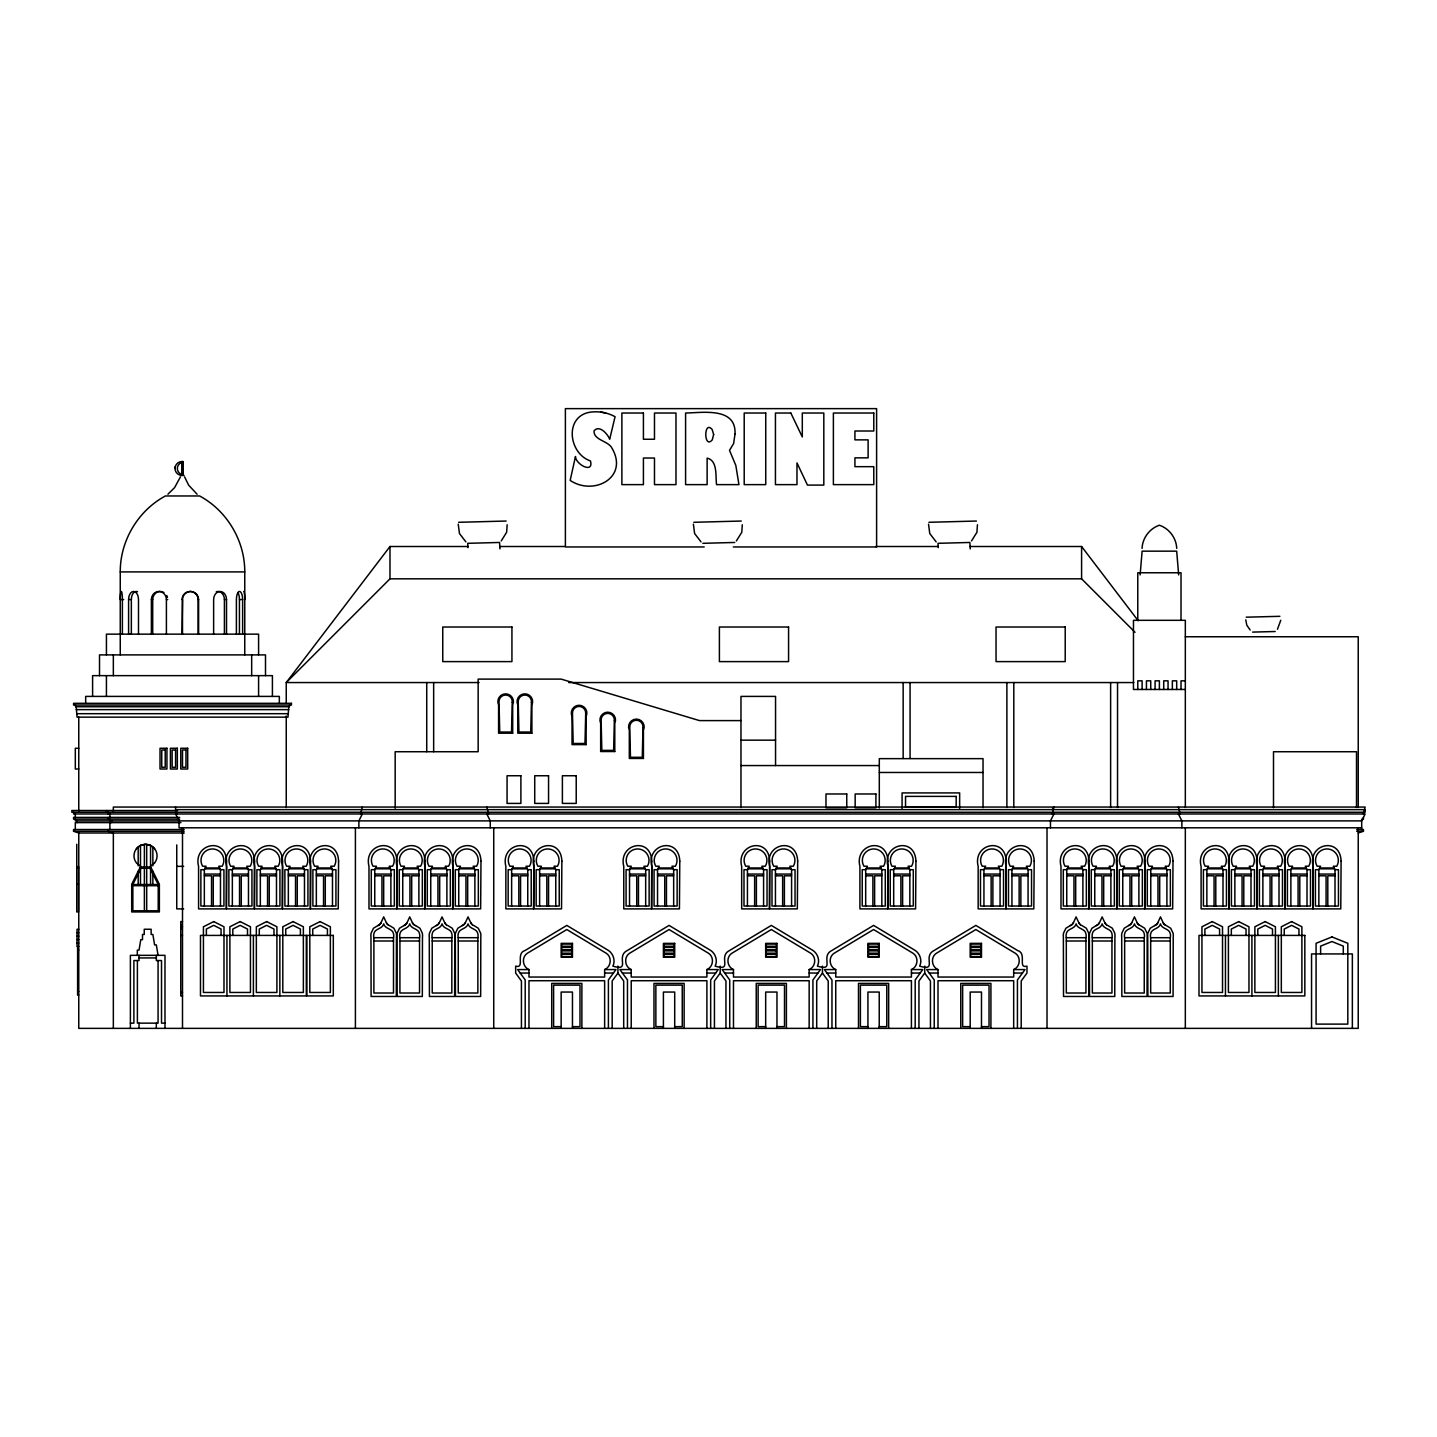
<?xml version="1.0" encoding="UTF-8"?>
<svg xmlns="http://www.w3.org/2000/svg" width="1437" height="1437" viewBox="0 0 1437 1437"><rect width="100%" height="100%" fill="white"/><g stroke="black" fill="none" stroke-linecap="round" stroke-linejoin="round"><path stroke-width="1.5" d="M1280.744 620.281L1277.457 629.28M120.259 654.895L120.259 571.908C120.079 540.833 138.024 510.674 165.399 495.963L199.617 495.963C226.992 510.674 244.919 540.833 244.757 571.908L244.757 654.895M1140.134 574.926L1142.11 551.161L1176.687 551.161L1178.663 574.926M1142.074 548.377C1142.451 538.067 1149.618 528.493 1159.39 525.223C1169.179 528.493 1176.346 538.067 1176.723 548.377M458.241 524.164L459.463 533.522L465.875 541.875M693.388 524.164L694.61 533.522L701.022 541.875M928.536 524.164L929.757 533.522L936.17 541.875M183.092 475.396L182.912 461.564L181.924 461.564L181.924 475.396A6.916 6.916 0 0 1 175.009 468.48L175.242 466.684M76.215 706.735L77.041 717.153L287.975 717.153L288.783 706.735M289.699 705.046L289.358 706.735L75.64 706.735L75.317 705.046M180.451 476.868L174.542 487.682L167.931 494.202M381.021 922.68L383.697 916.896L386.373 922.68A6.449 6.449 0 0 0 387.397 924.153A5.479 5.479 0 0 0 388.026 924.745A4.922 4.922 0 0 0 389.481 925.536L393.918 928.23L396.253 933.062A12.628 12.628 0 0 1 396.45 937.301L396.307 996.47L371.105 996.47L370.962 937.301A12.628 12.628 0 0 1 371.141 933.062L373.494 928.23L377.931 925.536A4.922 4.922 0 0 0 379.368 924.745L379.997 924.153A6.449 6.449 0 0 0 381.021 922.68A5.658 5.658 0 0 1 377.949 925.59M415.491 925.536L419.927 928.23L422.28 933.062A12.628 12.628 0 0 1 422.46 937.301L422.334 996.47L397.115 996.47L396.971 937.301A12.628 12.628 0 0 1 397.169 933.062L399.522 928.23L403.959 925.536A4.922 4.922 0 0 0 405.396 924.745L406.024 924.153A6.449 6.449 0 0 0 407.048 922.68L409.725 916.896L412.401 922.68A6.449 6.449 0 0 0 413.425 924.153A5.479 5.479 0 0 0 414.054 924.745A4.922 4.922 0 0 0 415.491 925.536M439.363 922.68L442.039 916.896L444.716 922.68A6.449 6.449 0 0 0 445.739 924.153A5.479 5.479 0 0 0 446.368 924.745A4.922 4.922 0 0 0 447.805 925.536L452.242 928.23L454.595 933.062A12.628 12.628 0 0 1 454.775 937.301L454.631 996.47L429.429 996.47L429.286 937.301A12.628 12.628 0 0 1 429.483 933.062L431.818 928.23L436.255 925.536A4.922 4.922 0 0 0 437.692 924.745L438.339 924.153A6.449 6.449 0 0 0 439.345 922.68A5.658 5.658 0 0 1 436.273 925.59M1073.439 922.68L1076.115 916.896L1078.792 922.68A6.449 6.449 0 0 0 1079.816 924.153A5.479 5.479 0 0 0 1080.444 924.745A4.922 4.922 0 0 0 1081.899 925.536L1086.336 928.23L1088.671 933.062A12.628 12.628 0 0 1 1088.869 937.301L1088.725 996.47L1063.524 996.47L1063.38 937.301A12.628 12.628 0 0 1 1063.56 933.062L1065.913 928.23L1070.349 925.536A4.922 4.922 0 0 0 1071.786 924.745L1072.415 924.153A6.449 6.449 0 0 0 1073.439 922.68A5.658 5.658 0 0 1 1070.367 925.59M1157.791 922.68L1160.467 916.896L1163.144 922.68A6.449 6.449 0 0 0 1164.168 924.153A5.479 5.479 0 0 0 1164.814 924.745A4.922 4.922 0 0 0 1166.251 925.536L1170.688 928.23L1173.023 933.062A12.628 12.628 0 0 1 1173.221 937.301L1173.077 996.47L1147.876 996.47L1147.732 937.301A12.628 12.628 0 0 1 1147.912 933.062L1150.265 928.23L1154.701 925.536A4.922 4.922 0 0 0 1156.138 924.745L1156.767 924.153A6.449 6.449 0 0 0 1157.791 922.68A5.658 5.658 0 0 1 1154.719 925.59M140.143 867.373L131.701 884.276L131.701 911.938L159.363 911.938L159.363 884.276L150.903 867.373M204.341 906.046L204.341 869.69L206.066 866.224L202.617 866.224A11.424 11.424 0 0 1 205.024 851.656A11.424 11.424 0 0 1 219.789 851.656A11.424 11.424 0 0 1 222.196 866.224L218.747 866.224L220.472 869.69L220.472 906.046M232.345 906.046L232.345 869.69L234.069 866.224L230.603 866.224A11.424 11.424 0 0 1 233.028 851.656A11.424 11.424 0 0 1 247.793 851.656A11.424 11.424 0 0 1 250.2 866.224L246.751 866.224L248.475 869.69L248.475 906.046M260.331 906.046L260.331 869.69L262.073 866.224L258.606 866.224A11.424 11.424 0 0 1 261.013 851.656A11.424 11.424 0 0 1 275.796 851.656A11.424 11.424 0 0 1 278.203 866.224L274.754 866.224L276.479 869.69L276.479 906.046M288.334 906.046L288.334 869.69L290.076 866.224L286.61 866.224A11.424 11.424 0 0 1 289.017 851.656A11.424 11.424 0 0 1 303.8 851.656A11.424 11.424 0 0 1 306.207 866.224L302.74 866.224L304.482 869.69L304.482 906.046M316.338 906.046L316.338 869.69L318.062 866.224L314.613 866.224A11.424 11.424 0 0 1 317.02 851.656A11.424 11.424 0 0 1 331.803 851.656A11.424 11.424 0 0 1 334.21 866.224L330.744 866.224L332.486 869.69L332.486 906.046M362.322 813.971L358.873 820.886L358.873 827.802M374.752 906.046L374.752 869.69L376.476 866.224L373.009 866.224A11.424 11.424 0 0 1 375.416 851.656A11.424 11.424 0 0 1 390.199 851.656A11.424 11.424 0 0 1 392.606 866.224L389.158 866.224L390.882 869.69L390.882 906.046M402.737 906.046L402.737 869.69L404.48 866.224L401.013 866.224A11.424 11.424 0 0 1 403.42 851.656A11.424 11.424 0 0 1 418.203 851.656A11.424 11.424 0 0 1 420.61 866.224L417.161 866.224L418.885 869.69L418.885 906.046M430.741 906.046L430.741 869.69L432.483 866.224L429.016 866.224A11.424 11.424 0 0 1 431.423 851.656A11.424 11.424 0 0 1 446.206 851.656A11.424 11.424 0 0 1 448.613 866.224L445.147 866.224L446.889 869.69L446.889 906.046M458.744 906.046L458.744 869.69L460.469 866.224L457.02 866.224A11.424 11.424 0 0 1 459.427 851.656A11.424 11.424 0 0 1 474.21 851.656A11.424 11.424 0 0 1 476.617 866.224L473.15 866.224L474.875 869.69L474.875 906.046M511.626 906.046L511.626 869.69L513.35 866.224L509.901 866.224A11.424 11.424 0 0 1 512.308 851.656A11.424 11.424 0 0 1 527.074 851.656A11.424 11.424 0 0 1 529.499 866.224L526.032 866.224L527.756 869.69L527.756 906.046M539.629 906.046L539.629 869.69L541.354 866.224L537.905 866.224A11.424 11.424 0 0 1 540.312 851.656A11.424 11.424 0 0 1 555.077 851.656A11.424 11.424 0 0 1 557.484 866.224L554.035 866.224L555.76 869.69L555.76 906.046M629.532 906.046L629.532 869.69L631.256 866.224L627.807 866.224A11.424 11.424 0 0 1 630.214 851.656A11.424 11.424 0 0 1 644.997 851.656A11.424 11.424 0 0 1 647.404 866.224L643.938 866.224L645.68 869.69L645.68 906.046M657.535 906.046L657.535 869.69L659.26 866.224L655.811 866.224A11.424 11.424 0 0 1 658.218 851.656A11.424 11.424 0 0 1 673.001 851.656A11.424 11.424 0 0 1 675.408 866.224L671.941 866.224L673.666 869.69L673.666 906.046M747.438 906.046L747.438 869.69L749.18 866.224L745.713 866.224A11.424 11.424 0 0 1 748.12 851.656A11.424 11.424 0 0 1 762.903 851.656A11.424 11.424 0 0 1 765.31 866.224L761.844 866.224L763.586 869.69L763.586 906.046M775.441 906.046L775.441 869.69L777.166 866.224L773.717 866.224A11.424 11.424 0 0 1 776.124 851.656A11.424 11.424 0 0 1 790.907 851.656A11.424 11.424 0 0 1 793.314 866.224L789.847 866.224L791.589 869.69L791.589 906.046M865.685 906.046L865.685 869.69L867.427 866.224L863.96 866.224A11.424 11.424 0 0 1 866.367 851.656A11.424 11.424 0 0 1 881.15 851.656A11.424 11.424 0 0 1 883.557 866.224L880.091 866.224L881.833 869.69L881.833 906.046M893.688 906.046L893.688 869.69L895.413 866.224L891.964 866.224A11.424 11.424 0 0 1 894.371 851.656A11.424 11.424 0 0 1 909.154 851.656A11.424 11.424 0 0 1 911.561 866.224L908.094 866.224L909.837 869.69L909.837 906.046M983.932 906.046L983.932 869.69L985.656 866.224L982.207 866.224A11.424 11.424 0 0 1 984.614 851.656A11.424 11.424 0 0 1 999.398 851.656A11.424 11.424 0 0 1 1001.805 866.224L998.338 866.224L1000.08 869.69L1000.08 906.046M1011.935 906.046L1011.935 869.69L1013.66 866.224L1010.211 866.224A11.424 11.424 0 0 1 1012.618 851.656A11.424 11.424 0 0 1 1027.401 851.656A11.424 11.424 0 0 1 1029.808 866.224L1026.341 866.224L1028.066 869.69L1028.066 906.046M1053.932 813.971L1050.465 820.886L1050.465 827.802M1066.757 906.046L1066.757 869.69L1068.481 866.224L1065.033 866.224A11.424 11.424 0 0 1 1067.44 851.656A11.424 11.424 0 0 1 1082.223 851.656A11.424 11.424 0 0 1 1084.63 866.224L1081.163 866.224L1082.887 869.69L1082.887 906.046M1094.76 906.046L1094.76 869.69L1096.485 866.224L1093.036 866.224A11.424 11.424 0 0 1 1095.443 851.656A11.424 11.424 0 0 1 1110.208 851.656A11.424 11.424 0 0 1 1112.633 866.224L1109.166 866.224L1110.891 869.69L1110.891 906.046M1122.764 906.046L1122.764 869.69L1124.488 866.224L1121.04 866.224A11.424 11.424 0 0 1 1123.447 851.656A11.424 11.424 0 0 1 1138.212 851.656A11.424 11.424 0 0 1 1140.619 866.224L1137.17 866.224L1138.894 869.69L1138.894 906.046M1150.768 906.046L1150.768 869.69L1152.492 866.224L1149.025 866.224A11.424 11.424 0 0 1 1151.432 851.656A11.424 11.424 0 0 1 1166.215 851.656A11.424 11.424 0 0 1 1168.622 866.224L1165.173 866.224L1166.898 869.69L1166.898 906.046M1206.864 906.046L1206.864 869.69L1208.589 866.224L1205.14 866.224A11.424 11.424 0 0 1 1207.547 851.656A11.424 11.424 0 0 1 1222.33 851.656A11.424 11.424 0 0 1 1224.737 866.224L1221.27 866.224L1222.995 869.69L1222.995 906.046M1234.868 906.046L1234.868 869.69L1236.592 866.224L1233.144 866.224A11.424 11.424 0 0 1 1235.551 851.656A11.424 11.424 0 0 1 1250.316 851.656A11.424 11.424 0 0 1 1252.741 866.224L1249.274 866.224L1250.998 869.69L1250.998 906.046M1262.872 906.046L1262.872 869.69L1264.596 866.224L1261.147 866.224A11.424 11.424 0 0 1 1263.554 851.656A11.424 11.424 0 0 1 1278.319 851.656A11.424 11.424 0 0 1 1280.726 866.224L1277.277 866.224L1279.002 869.69L1279.002 906.046M1290.875 906.046L1290.875 869.69L1292.599 866.224L1289.133 866.224A11.424 11.424 0 0 1 1291.558 851.656A11.424 11.424 0 0 1 1306.323 851.656A11.424 11.424 0 0 1 1308.73 866.224L1305.281 866.224L1307.005 869.69L1307.005 906.046M1318.861 906.046L1318.861 869.69L1320.603 866.224L1317.136 866.224A11.424 11.424 0 0 1 1319.543 851.656A11.424 11.424 0 0 1 1334.326 851.656A11.424 11.424 0 0 1 1336.733 866.224L1333.285 866.224L1335.009 869.69L1335.009 906.046M1052.207 809.642L1053.932 807.055L1052.207 813.971M1363.426 813.971L1365.15 807.055L113.343 807.055L113.343 811.097M617.928 966.131L617.928 973.083L612.18 981.004L612.18 1028.371M720.188 966.131L720.188 973.083L714.44 981.004L714.44 1028.371M822.449 966.131L822.449 973.083L816.701 981.004L816.701 1028.371M924.709 966.131L924.709 973.083L918.944 981.004L918.944 1028.371M468.318 546.509L389.984 546.509L286.25 682.557L286.25 702.639M501.226 540.941L506.632 532.283L507.171 524.756M736.373 540.941L741.779 532.283L742.3 524.756M971.52 540.941L976.926 532.283L977.447 524.756M1135.032 632.262L1081.594 578.824L389.984 578.824L286.25 682.557L479.06 682.557M136.461 848.656L140.485 845.423L145.532 844.273L150.562 845.423L154.585 848.656M604.636 969.58C611.156 966.885 612.234 957.114 606.234 953.252L566.807 929.541L527.361 953.252C521.362 957.114 522.457 966.885 528.978 969.58L528.978 977.052L604.636 977.052L604.636 969.58L615.952 969.58L608.408 979.962L608.408 1028.371M706.896 969.58C713.417 966.885 714.494 957.114 708.495 953.252L669.067 929.541L629.622 953.252C623.622 957.114 624.718 966.885 631.22 969.58L631.22 977.052L706.896 977.052L706.896 969.58L718.195 969.58L710.668 979.962L710.668 1028.371M809.157 969.58C815.659 966.885 816.755 957.114 810.755 953.252L771.328 929.541L731.882 953.252C725.883 957.114 726.978 966.885 733.481 969.58L733.481 977.052L809.157 977.052L809.157 969.58L820.455 969.58L812.929 979.962L812.929 1028.371M911.417 969.58C917.92 966.885 919.015 957.114 913.016 953.252L873.588 929.541L834.143 953.252C828.143 957.114 829.239 966.885 835.741 969.58L835.741 977.052L911.417 977.052L911.417 969.58L922.716 969.58L915.189 979.962L915.189 1028.371M1013.678 969.58C1020.18 966.885 1021.276 957.114 1015.276 953.252L975.831 929.541L936.403 953.252C930.404 957.114 931.499 966.885 938.002 969.58L938.002 977.052L1013.678 977.052L1013.678 969.58L1024.976 969.58L1017.432 979.962L1017.432 1028.371M1358.234 832.993L1363.426 831.269L1363.426 829.526L1356.69 829.526M462.283 925.536L457.846 928.23L455.493 933.062A12.628 12.628 0 0 0 455.313 937.301L455.457 996.47L480.659 996.47L480.802 937.301A12.628 12.628 0 0 0 480.605 933.062L478.27 928.23L473.833 925.536A4.922 4.922 0 0 1 472.396 924.745L472.072 924.458A6.305 6.305 0 0 1 470.743 922.68L468.049 916.896L465.372 922.68A6.449 6.449 0 0 1 464.349 924.153L463.72 924.745A4.922 4.922 0 0 1 462.283 925.536A5.658 5.658 0 0 0 465.337 922.644M1096.377 925.536L1091.94 928.23L1089.587 933.062A12.628 12.628 0 0 0 1089.39 937.301L1089.533 996.47L1114.753 996.47L1114.896 937.301A12.628 12.628 0 0 0 1114.699 933.062L1112.346 928.23L1107.909 925.536A4.922 4.922 0 0 1 1106.472 924.745L1106.149 924.458A6.305 6.305 0 0 1 1104.819 922.68L1102.143 916.896L1099.467 922.68A6.449 6.449 0 0 1 1098.443 924.153L1097.814 924.745A4.922 4.922 0 0 1 1096.377 925.536A5.658 5.658 0 0 0 1099.413 922.644M1128.674 925.536L1124.237 928.23L1121.902 933.062A12.628 12.628 0 0 0 1121.704 937.301L1121.848 996.47L1147.049 996.47L1147.193 937.301A12.628 12.628 0 0 0 1147.013 933.062L1144.66 928.23L1140.224 925.536A4.922 4.922 0 0 1 1138.787 924.745L1138.463 924.458A6.305 6.305 0 0 1 1137.134 922.68L1134.458 916.896L1131.781 922.68A6.449 6.449 0 0 1 1130.757 924.153L1130.111 924.745A4.922 4.922 0 0 1 1128.674 925.536A5.658 5.658 0 0 0 1131.727 922.644M458.654 522.296L506.129 521.038M693.802 522.296L741.258 521.038M928.949 522.296L976.406 521.038M702.855 543.312L734.72 542.467M1246.202 617.192L1279.882 616.311M1252.633 632.1L1275.23 631.508M183.092 462.427L181.924 462.427A6.269 6.269 0 0 0 181.924 474.515L183.092 474.515M180.9 475.396L184.116 475.396M499.663 546.509L564.561 546.509M875.672 546.509L938.343 546.509M969.688 546.509L1081.594 546.509L1138.176 620.712M704.202 546.958L565.388 546.958L565.388 408.629L876.606 408.629L876.606 546.958L733.301 546.958M120.259 571.908L244.757 571.908M123.69 599.57L120.259 599.57A8.119 1.06 -90 0 1 121.319 591.451A8.119 1.06 -90 0 1 122.379 599.57L122.379 634.148M128.594 634.148L128.594 599.57L131.342 599.57A8.119 4.94 -90 0 1 137.575 591.721M151.388 634.148L151.388 599.57L152.699 599.57A8.119 7.508 -90 0 1 163.962 592.529M151.388 599.57A8.119 7.508 -90 0 1 158.896 591.451A8.119 7.508 -90 0 1 166.405 599.57L167.716 599.57M182.014 634.148L182.499 599.57A8.119 8.047 -90 0 1 190.564 591.451A8.119 8.047 -90 0 1 198.611 599.57L198.611 634.148M182.014 599.57A8.119 8.047 -90 0 1 190.079 591.451A8.119 8.047 -90 0 1 198.126 599.57L198.611 599.57M216.304 591.721A8.119 6.449 -90 0 1 224.423 599.57L226.525 599.57L226.525 634.148M237.877 592.529A8.119 3.108 -90 0 1 239.44 599.57L242.637 599.57L242.637 634.148M1185.327 636.753L1358.234 636.753L1358.234 807.504M1185.327 680.833L1181.016 680.833L1181.016 689.473M568.747 682.557L1133.757 682.557M1185.327 689.473L1133.47 689.473L1133.47 620.317L1185.327 620.317L1185.327 807.504M76.215 709.627L288.783 709.627M77.041 713.686L287.975 713.686M740.971 720.602L699.478 720.602L561.166 679.108L478.162 679.108L478.162 751.731L395.175 751.731L395.175 808.277M740.971 740.163L775.549 740.163M78.766 748.264L75.317 748.264L75.317 769.011L78.766 769.011M740.971 765.562L879.3 765.562M879.3 772.477L983.034 772.477M175.583 807.055L175.583 809.642L1365.15 809.642M177.559 810.504L71.85 810.504L71.85 812.246L1363.426 812.246M179.679 817.419L73.574 817.419L73.574 819.162L179.679 819.162M180.918 822.611L75.317 822.611L75.317 829.526M1361.683 827.802L179.05 827.802L179.05 820.886L175.583 813.971M184.152 829.526L73.574 829.526L73.574 831.269L78.766 832.993L184.277 832.993M73.574 831.269L184.152 831.269M1356.69 831.269L1363.426 831.269M176.751 866.349L183.667 866.349M78.478 867.373L76.754 867.373L76.754 911.938L78.478 911.938L78.478 866.17M205.204 867.966L219.61 867.966M233.207 867.966L247.613 867.966M261.211 867.966L275.617 867.966M289.196 867.966L303.62 867.966M317.2 867.966L331.606 867.966M375.614 867.966L390.02 867.966M403.617 867.966L418.023 867.966M431.603 867.966L446.027 867.966M459.606 867.966L474.012 867.966M512.488 867.966L526.894 867.966M540.492 867.966L554.898 867.966M630.394 867.966L644.8 867.966M658.397 867.966L672.803 867.966M748.3 867.966L762.724 867.966M776.303 867.966L790.709 867.966M866.547 867.966L880.971 867.966M894.55 867.966L908.956 867.966M984.794 867.966L999.218 867.966M1012.798 867.966L1027.204 867.966M1067.619 867.966L1082.025 867.966M1095.623 867.966L1110.029 867.966M1123.626 867.966L1138.032 867.966M1151.63 867.966L1166.036 867.966M1207.727 867.966L1222.133 867.966M1235.73 867.966L1250.136 867.966M1263.734 867.966L1278.14 867.966M1291.737 867.966L1306.143 867.966M1319.741 867.966L1334.147 867.966M76.754 868.182L78.478 868.182M204.341 869.69L200.875 869.69L200.875 906.046L223.938 906.046L223.938 869.69L220.472 869.69M232.345 869.69L228.878 869.69L228.878 906.046L251.942 906.046L251.942 869.69L248.475 869.69M260.331 869.69L256.882 869.69L256.882 906.046L279.928 906.046L279.928 869.69L276.479 869.69M288.334 869.69L284.885 869.69L284.885 906.046L307.931 906.046L307.931 869.69L304.482 869.69M316.338 869.69L312.889 869.69L312.889 906.046L335.935 906.046L335.935 869.69L332.486 869.69M374.752 869.69L371.285 869.69L371.285 906.046L394.331 906.046L394.331 869.69L390.882 869.69M402.737 869.69L399.288 869.69L399.288 906.046L422.334 906.046L422.334 869.69L418.885 869.69M430.741 869.69L427.292 869.69L427.292 906.046L450.338 906.046L450.338 869.69L446.889 869.69M458.744 869.69L455.295 869.69L455.295 906.046L478.341 906.046L478.341 869.69L474.875 869.69M511.626 869.69L508.159 869.69L508.159 906.046L531.223 906.046L531.223 869.69L527.756 869.69M539.629 869.69L536.163 869.69L536.163 906.046L559.227 906.046L559.227 869.69L555.76 869.69M629.532 869.69L626.083 869.69L626.083 906.046L649.129 906.046L649.129 869.69L645.68 869.69M657.535 869.69L654.069 869.69L654.069 906.046L677.132 906.046L677.132 869.69L673.666 869.69M747.438 869.69L743.989 869.69L743.989 906.046L767.035 906.046L767.035 869.69L763.586 869.69M775.441 869.69L771.992 869.69L771.992 906.046L795.038 906.046L795.038 869.69L791.589 869.69M865.685 869.69L862.236 869.69L862.236 906.046L885.282 906.046L885.282 869.69L881.833 869.69M893.688 869.69L890.239 869.69L890.239 906.046L913.285 906.046L913.285 869.69L909.837 869.69M983.932 869.69L980.483 869.69L980.483 906.046L1003.529 906.046L1003.529 869.69L1000.08 869.69M1011.935 869.69L1008.487 869.69L1008.487 906.046L1031.532 906.046L1031.532 869.69L1028.066 869.69M1066.757 869.69L1063.308 869.69L1063.308 906.046L1086.354 906.046L1086.354 869.69L1082.887 869.69M1094.76 869.69L1091.294 869.69L1091.294 906.046L1114.358 906.046L1114.358 869.69L1110.891 869.69M1122.764 869.69L1119.297 869.69L1119.297 906.046L1142.361 906.046L1142.361 869.69L1138.894 869.69M1150.768 869.69L1147.301 869.69L1147.301 906.046L1170.365 906.046L1170.365 869.69L1166.898 869.69M1206.864 869.69L1203.416 869.69L1203.416 906.046L1226.462 906.046L1226.462 869.69L1222.995 869.69M1234.868 869.69L1231.401 869.69L1231.401 906.046L1254.465 906.046L1254.465 869.69L1250.998 869.69M1262.872 869.69L1259.405 869.69L1259.405 906.046L1282.469 906.046L1282.469 869.69L1279.002 869.69M1290.875 869.69L1287.408 869.69L1287.408 906.046L1310.472 906.046L1310.472 869.69L1307.005 869.69M1318.861 869.69L1315.412 869.69L1315.412 906.046L1338.458 906.046L1338.458 869.69L1335.009 869.69M204.341 874.073L220.472 874.073M232.345 874.073L248.475 874.073M260.331 874.073L276.479 874.073M288.334 874.073L304.482 874.073M316.338 874.073L332.486 874.073M374.752 874.073L390.882 874.073M402.737 874.073L418.885 874.073M430.741 874.073L446.889 874.073M458.744 874.073L474.875 874.073M511.626 874.073L527.756 874.073M539.629 874.073L555.76 874.073M629.532 874.073L645.68 874.073M657.535 874.073L673.666 874.073M747.438 874.073L763.586 874.073M775.441 874.073L791.589 874.073M865.685 874.073L881.833 874.073M893.688 874.073L909.837 874.073M983.932 874.073L1000.08 874.073M1011.935 874.073L1028.066 874.073M1066.757 874.073L1082.887 874.073M1094.76 874.073L1110.891 874.073M1122.764 874.073L1138.894 874.073M1150.768 874.073L1166.898 874.073M1206.864 874.073L1222.995 874.073M1234.868 874.073L1250.998 874.073M1262.872 874.073L1279.002 874.073M1290.875 874.073L1307.005 874.073M1318.861 874.073L1335.009 874.073M204.341 875.798L211.544 875.798L211.544 906.046M220.472 875.798L213.269 875.798L213.269 906.046M232.345 875.798L239.548 875.798L239.548 906.046M248.475 875.798L241.272 875.798L241.272 906.046M260.331 875.798L267.551 875.798L267.551 906.046M276.479 875.798L269.276 875.798L269.276 906.046M288.334 875.798L295.537 875.798L295.537 906.046M304.482 875.798L297.279 875.798L297.279 906.046M316.338 875.798L323.541 875.798L323.541 906.046M332.486 875.798L325.283 875.798L325.283 906.046M374.752 875.798L381.955 875.798L381.955 906.046M390.882 875.798L383.679 875.798L383.679 906.046M402.737 875.798L409.94 875.798L409.94 906.046M418.885 875.798L411.683 875.798L411.683 906.046M430.741 875.798L437.944 875.798L437.944 906.046M446.889 875.798L439.686 875.798L439.686 906.046M458.744 875.798L465.947 875.798L465.947 906.046M474.875 875.798L467.672 875.798L467.672 906.046M511.626 875.798L518.829 875.798L518.829 906.046M527.756 875.798L520.553 875.798L520.553 906.046M539.629 875.798L546.832 875.798L546.832 906.046M555.76 875.798L548.557 875.798L548.557 906.046M629.532 875.798L636.735 875.798L636.735 906.046M645.68 875.798L638.459 875.798L638.459 906.046M657.535 875.798L664.738 875.798L664.738 906.046M673.666 875.798L666.463 875.798L666.463 906.046M747.438 875.798L754.641 875.798L754.641 906.046M763.586 875.798L756.383 875.798L756.383 906.046M775.441 875.798L782.644 875.798L782.644 906.046M791.589 875.798L784.386 875.798L784.386 906.046M865.685 875.798L872.888 875.798L872.888 906.046M881.833 875.798L874.63 875.798L874.63 906.046M893.688 875.798L900.891 875.798L900.891 906.046M909.837 875.798L902.616 875.798L902.616 906.046M983.932 875.798L991.135 875.798L991.135 906.046M1000.08 875.798L992.877 875.798L992.877 906.046M1011.935 875.798L1019.138 875.798L1019.138 906.046M1028.066 875.798L1020.863 875.798L1020.863 906.046M1066.757 875.798L1073.96 875.798L1073.96 906.046M1082.887 875.798L1075.684 875.798L1075.684 906.046M1094.76 875.798L1101.963 875.798L1101.963 906.046M1110.891 875.798L1103.688 875.798L1103.688 906.046M1122.764 875.798L1129.967 875.798L1129.967 906.046M1138.894 875.798L1131.691 875.798L1131.691 906.046M1150.768 875.798L1157.971 875.798L1157.971 906.046M1166.898 875.798L1159.695 875.798L1159.695 906.046M1206.864 875.798L1214.067 875.798L1214.067 906.046M1222.995 875.798L1215.792 875.798L1215.792 906.046M1234.868 875.798L1242.071 875.798L1242.071 906.046M1250.998 875.798L1243.795 875.798L1243.795 906.046M1262.872 875.798L1270.074 875.798L1270.074 906.046M1279.002 875.798L1271.799 875.798L1271.799 906.046M1290.875 875.798L1298.078 875.798L1298.078 906.046M1307.005 875.798L1299.802 875.798L1299.802 906.046M1318.861 875.798L1326.082 875.798L1326.082 906.046M1335.009 875.798L1327.806 875.798L1327.806 906.046M76.754 884.276L78.478 884.276M183.667 908.885L176.751 908.885L176.751 844.902M182.499 921.584L180.775 921.584L180.775 995.931L182.499 995.931M180.775 925.338L181.924 925.338M180.775 926.775L182.499 926.775M180.775 929.056L181.924 929.056M78.766 929.254L77.041 929.254L77.041 946.534L78.766 946.534M77.041 932.703L78.766 932.703M180.775 935.415L182.499 935.415M77.041 936.17L78.766 936.17M373.889 937.696L393.504 937.696A8.353 8.353 0 0 0 393.54 933.96C392.786 928.266 385.026 929.326 383.697 923.865C382.368 929.326 374.608 928.266 373.854 933.96A8.353 8.353 0 0 0 373.889 937.696L373.889 993.021L393.504 993.021L393.504 937.696M399.917 937.696L419.532 937.696A8.353 8.353 0 0 0 419.568 933.96C418.814 928.266 411.054 929.326 409.725 923.865C408.395 929.326 400.636 928.266 399.881 933.96A8.353 8.353 0 0 0 399.917 937.696L399.917 993.021L419.532 993.021L419.532 937.696M432.232 937.696L451.829 937.696A8.353 8.353 0 0 0 451.883 933.96C451.128 928.266 443.368 929.326 442.039 923.865C440.71 929.326 432.95 928.266 432.196 933.96A8.353 8.353 0 0 0 432.232 937.696L432.232 993.021L451.829 993.021L451.829 937.696M458.259 937.696L477.856 937.696A8.353 8.353 0 0 0 477.892 933.96C477.138 928.266 469.378 929.326 468.049 923.865C466.72 929.326 458.978 928.266 458.205 933.96A8.353 8.353 0 0 0 458.259 937.696L458.259 993.021L477.856 993.021L477.856 937.696M1066.308 937.696L1085.923 937.696A8.353 8.353 0 0 0 1085.959 933.96C1085.204 928.266 1077.445 929.326 1076.115 923.865C1074.786 929.326 1067.026 928.266 1066.272 933.96A8.353 8.353 0 0 0 1066.308 937.696L1066.308 993.021L1085.923 993.021L1085.923 937.696M1092.336 937.696L1111.951 937.696A8.353 8.353 0 0 0 1111.987 933.96C1111.232 928.266 1103.472 929.326 1102.143 923.865C1100.814 929.326 1093.054 928.266 1092.3 933.96A8.353 8.353 0 0 0 1092.336 937.696L1092.336 993.021L1111.951 993.021L1111.951 937.696M1124.65 937.696L1144.247 937.696A8.353 8.353 0 0 0 1144.301 933.96C1143.547 928.266 1135.787 929.326 1134.458 923.865C1133.128 929.326 1125.369 928.266 1124.614 933.96A8.353 8.353 0 0 0 1124.65 937.696L1124.65 993.021L1144.247 993.021L1144.247 937.696M1150.678 937.696L1170.275 937.696A8.353 8.353 0 0 0 1170.311 933.96C1169.556 928.266 1161.797 929.326 1160.467 923.865C1159.138 929.326 1151.396 928.266 1150.624 933.96A8.353 8.353 0 0 0 1150.678 937.696L1150.678 993.021L1170.275 993.021L1170.275 937.696M77.041 939.618L78.766 939.618M373.889 941.001L393.504 941.001M399.917 941.001L419.532 941.001M432.232 941.001L451.829 941.001M458.259 941.001L477.856 941.001M1066.308 941.001L1085.923 941.001M1092.336 941.001L1111.951 941.001M1124.65 941.001L1144.247 941.001M1150.678 941.001L1170.275 941.001M77.041 943.085L78.766 943.085M77.616 950.001L78.766 950.001M139.048 957.94L156.328 957.94M528.978 969.58L517.661 969.58L525.206 979.962L525.206 1028.371M631.22 969.58L619.922 969.58L627.466 979.962L627.466 1028.371M733.481 969.58L722.182 969.58L729.727 979.962L729.727 1028.371M835.741 969.58L824.443 969.58L831.969 979.962L831.969 1028.371M938.002 969.58L926.703 969.58L934.23 979.962L934.23 1028.371M520.176 973.047L528.978 973.047M604.636 973.047L613.437 973.047M622.437 973.047L631.22 973.047M706.896 973.047L715.698 973.047M724.697 973.047L733.481 973.047M809.157 973.047L817.94 973.047M826.958 973.047L835.741 973.047M911.417 973.047L920.201 973.047M929.218 973.047L938.002 973.047M1013.678 973.047L1022.461 973.047M77.616 991.494L78.766 991.494M180.775 992.464L182.499 992.464M78.766 994.943L77.616 994.943L77.616 946.534M130.39 1023.144L133.892 1023.144L133.892 960.545L139.048 960.545L139.048 955.336M164.986 1023.144L161.519 1023.144L161.519 960.545L156.328 960.545L156.328 955.336M561.148 1026.647L553.604 1026.647L553.604 985.135L579.991 985.135L579.991 1026.647L572.465 1026.647M663.409 1026.647L655.865 1026.647L655.865 985.135L682.252 985.135L682.252 1026.647L674.707 1026.647M765.67 1026.647L758.125 1026.647L758.125 985.135L784.512 985.135L784.512 1026.647L776.968 1026.647M867.93 1026.647L860.386 1026.647L860.386 985.135L886.773 985.135L886.773 1026.647L879.228 1026.647M970.191 1026.647L962.646 1026.647L962.646 985.135L989.033 985.135L989.033 1026.647L981.489 1026.647M197.085 494.202L188.66 485.185L184.565 476.868M1164.814 924.745L1164.491 924.458A6.305 6.305 0 0 1 1163.162 922.68M1080.444 924.745L1080.121 924.458A6.305 6.305 0 0 1 1078.81 922.68M446.368 924.745L446.045 924.458A6.305 6.305 0 0 1 444.716 922.68M414.054 924.745L413.73 924.458A6.305 6.305 0 0 1 412.401 922.68M388.026 924.745L387.703 924.458A6.305 6.305 0 0 1 386.391 922.68M1250.154 629.999L1246.777 625.149L1245.789 619.85M924.709 973.083L930.457 981.004L930.457 1028.371M822.449 973.083L828.215 981.004L828.215 1028.371M720.188 973.083L725.954 981.004L725.954 1028.371M617.928 973.083L623.694 981.004L623.694 1028.371M175.583 809.642L177.326 813.971M1178.412 813.971L1181.879 820.886L1181.879 827.802M486.82 813.971L490.268 820.886L490.268 827.802M970.244 548.916L969.867 542.467L938.002 543.312L938.253 547.605M499.95 548.916L499.573 542.467L467.708 543.312L467.959 547.605M1365.15 810.504L1365.15 812.246M1363.426 817.419L1363.426 819.162M1361.683 819.162L1361.683 829.526M1358.234 827.802L1358.234 1028.371L78.766 1028.371L78.766 832.993M1356.51 807.504L1356.51 751.731L1273.505 751.731L1273.505 807.684M1352.361 1028.371L1352.361 953.934L1311.55 953.934L1311.55 1028.371M1343.29 953.934L1343.29 946.103L1331.955 941.54L1320.621 946.103L1320.621 953.934M1334.578 868.828L1319.31 868.828M1306.574 868.828L1291.306 868.828M1298.958 935.415L1298.958 929.056L1291.594 925.338L1284.247 929.056L1284.247 935.415M1278.571 868.828L1263.303 868.828M1278.373 935.415L1278.373 995.931M1272.499 935.415L1272.499 929.056L1265.153 925.338L1257.806 929.056L1257.806 935.415M1251.914 935.415L1251.914 995.931M1250.567 868.828L1235.299 868.828M1246.041 935.415L1246.041 929.056L1238.694 925.338L1231.329 929.056L1231.329 935.415M1225.456 935.415L1225.456 995.931M1222.564 868.828L1207.296 868.828M1219.582 935.415L1219.582 929.056L1212.235 925.338L1204.889 929.056L1204.889 935.415M1185.327 827.802L1185.327 1028.371M1181.016 620.317L1181.016 572.77L1137.781 572.77L1137.781 620.317M1180.154 813.971L1178.412 807.055M1176.687 689.473L1176.687 680.833L1172.358 680.833L1172.358 689.473M1168.047 689.473L1168.047 680.833L1163.719 680.833L1163.719 689.473M1166.467 868.828L1151.199 868.828M1159.39 689.473L1159.39 680.833L1155.079 680.833L1155.079 689.473M1150.75 689.473L1150.75 680.833L1146.439 680.833L1146.439 689.473M1142.11 689.473L1142.11 680.833L1137.781 680.833L1137.781 689.473M1138.463 868.828L1123.195 868.828M1117.537 682.557L1117.537 807.504M1110.621 682.557L1110.621 807.504M1110.46 868.828L1095.192 868.828M1082.456 868.828L1067.188 868.828M1081.594 546.509L1081.594 578.824M1047.016 827.802L1047.016 1028.371M1027.635 868.828L1012.366 868.828M1021.204 1028.371L1021.204 981.004L1026.97 973.083L1026.97 966.131C1017.432 968.843 1027.239 953.324 1017.63 950.54L975.831 925.41L934.05 950.54C922.105 956.413 938.11 971.753 919.662 966.131C922.338 960.76 920.183 953.917 915.369 950.54L873.588 925.41L831.789 950.54C819.862 956.413 835.849 971.753 817.402 966.131C820.078 960.76 817.922 953.917 813.108 950.54L771.328 925.41L729.529 950.54C717.602 956.413 733.588 971.753 715.141 966.131C717.817 960.76 715.68 953.917 710.848 950.54L669.067 925.41L627.268 950.54C615.341 956.413 631.328 971.753 612.88 966.131C615.557 960.76 613.419 953.917 608.587 950.54L566.807 925.41L525.008 950.54C515.398 953.324 525.206 968.843 515.667 966.131L515.667 973.083L521.433 981.004L521.433 1028.371M1013.803 682.557L1013.803 807.504M1013.678 1028.371L1013.678 980.717L938.002 980.717L938.002 1028.371M1006.888 682.557L1006.888 807.504M999.649 868.828L984.363 868.828M990.919 1028.371L990.919 983.411L960.76 983.411L960.76 1028.371M983.034 807.684L983.034 758.646L879.3 758.646L879.3 807.971M981.489 1028.371L981.489 992.051L970.191 992.051L970.191 1028.371M959.647 808.474L959.647 792.919L902.077 792.919L902.077 808.474M911.417 1028.371L911.417 980.717L835.741 980.717L835.741 1028.371M910.07 682.557L910.07 758.413M909.387 868.828L894.119 868.828M903.154 682.557L903.154 758.413M888.659 1028.371L888.659 983.411L858.5 983.411L858.5 1028.371M881.402 868.828L866.116 868.828M879.228 1028.371L879.228 992.051L867.93 992.051L867.93 1028.371M809.157 1028.371L809.157 980.717L733.481 980.717L733.481 1028.371M791.158 868.828L775.872 868.828M786.398 1028.371L786.398 983.411L756.239 983.411L756.239 1028.371M776.968 1028.371L776.968 992.051L765.67 992.051L765.67 1028.371M775.549 765.562L775.549 696.406L740.971 696.406L740.971 807.612M763.155 868.828L747.869 868.828M706.896 1028.371L706.896 980.717L631.22 980.717L631.22 1028.371M684.138 1028.371L684.138 983.411L653.979 983.411L653.979 1028.371M674.707 1028.371L674.707 992.051L663.409 992.051L663.409 1028.371M673.235 868.828L657.966 868.828M645.231 868.828L629.963 868.828M604.636 1028.371L604.636 980.717L528.978 980.717L528.978 1028.371M581.877 1028.371L581.877 983.411L551.718 983.411L551.718 1028.371M572.465 1028.371L572.465 992.051L561.148 992.051L561.148 1028.371M555.329 868.828L540.061 868.828M527.325 868.828L512.057 868.828M493.735 827.802L493.735 1028.371M488.544 813.971L486.82 807.055M474.444 868.828L459.175 868.828M446.458 868.828L431.172 868.828M433.651 682.557L433.651 751.731M426.735 682.557L426.735 751.731M418.454 868.828L403.168 868.828M390.451 868.828L375.183 868.828M389.984 546.509L389.984 578.824M362.322 807.055L360.597 813.971M355.406 827.802L355.406 1028.371M332.055 868.828L316.769 868.828M327.438 935.415L327.438 929.056L320.092 925.338L312.727 929.056L312.727 935.415M304.051 868.828L288.765 868.828M300.423 935.415L300.423 929.056L293.076 925.338L285.729 929.056L285.729 935.415M286.25 716.021L286.25 807.648M279.856 935.415L279.856 995.931M279.335 702.621L279.335 696.406L85.681 696.406L85.681 702.621M276.048 868.828L260.78 868.828M273.982 935.415L273.982 929.056L266.635 925.338L259.289 929.056L259.289 935.415M272.419 696.406L272.419 675.641L92.597 675.641L92.597 696.406M265.504 675.641L265.504 654.895L99.512 654.895L99.512 675.641M258.588 654.895L258.588 634.148L106.428 634.148L106.428 654.895M258.588 675.641L258.588 696.406M253.397 935.415L253.397 995.931M251.673 654.895L251.673 675.641M248.044 868.828L232.776 868.828M247.505 935.415L247.505 929.056L240.159 925.338L232.812 929.056L232.812 935.415M239.44 599.57L239.44 634.148M236.404 634.148L236.404 599.57A8.119 3.108 -90 0 1 239.53 591.451A8.119 3.108 -90 0 1 242.637 599.57M226.938 935.415L226.938 995.931M224.423 599.57L224.423 634.148M221.064 935.415L221.064 929.056L213.718 925.338L206.371 929.056L206.371 935.415M220.041 868.828L204.772 868.828M213.628 634.148L213.628 599.57A8.119 6.449 -90 0 1 220.077 591.451A8.119 6.449 -90 0 1 226.525 599.57M198.126 599.57L198.126 634.148M182.786 461.564L182.786 475.396M182.355 461.564L182.499 475.396M182.499 599.57L182.499 634.148M182.499 827.802L182.499 1028.371M166.405 599.57L166.405 634.148M164.986 1028.371L164.986 955.336L130.39 955.336L130.39 1028.371M158.07 955.336L156.328 944.899L154.603 944.899L152.879 934.463L151.154 934.463L151.154 929.254L144.239 929.254L144.239 934.463L142.497 934.463L142.497 939.69L140.772 939.69L139.048 950.108L137.323 950.108L137.323 955.336M158.07 960.545L158.07 1023.144L137.395 1023.144L137.395 960.545M156.328 1023.144L156.328 1028.371M152.699 599.57L152.699 634.148M152.861 847.273L152.861 865.846M152.861 871.289L152.861 884.545M150.562 845.423L150.562 884.545M146.682 844.543L146.682 910.789M144.383 844.543L144.383 910.789M140.485 845.423L140.485 884.545M139.048 1023.144L139.048 1028.371M138.491 634.148L138.491 599.57A8.119 4.94 -90 0 0 133.551 591.451A8.119 4.94 -90 0 0 128.594 599.57M138.186 847.273L138.186 865.846M138.186 871.289L138.186 884.545M131.342 599.57L131.342 634.148M113.343 654.895L113.343 675.641M113.343 1028.371L113.343 832.993L108.152 831.269L108.152 829.526M111.619 820.886L111.619 822.611M109.895 813.971L109.895 817.419M109.895 819.162L109.895 820.886M109.895 822.611L109.895 829.526M108.152 812.246L108.152 813.971M108.152 817.419L108.152 819.162M106.428 675.641L106.428 696.406M106.428 810.504L106.428 812.246M78.766 717.153L78.766 812.049M78.191 946.534L78.191 948.276M78.191 950.001L78.191 994.943M77.041 820.886L77.041 822.611M76.754 844.273L76.754 867.032M75.317 813.971L75.317 817.419M75.317 819.162L75.317 820.886L1361.683 820.886L1365.15 813.971L73.574 813.971L73.574 812.246M1138.787 924.745A5.479 5.479 0 0 1 1138.158 924.153A6.449 6.449 0 0 1 1137.134 922.68M1106.472 924.745A5.479 5.479 0 0 1 1105.843 924.153A6.449 6.449 0 0 1 1104.819 922.68M406.994 922.644A5.658 5.658 0 0 1 403.977 925.59M472.396 924.745A5.479 5.479 0 0 1 471.749 924.153A6.449 6.449 0 0 1 470.743 922.68M605.695 413.03A41.601 41.601 0 0 0 590.086 412.185C564.04 416.371 568.531 453.553 590.481 460.954C593.93 474.138 575.554 464.385 575.483 456.481L570.166 480.407C593.75 496.196 628.777 477.659 612.162 448.47C608.444 440.584 593.373 440.423 594.074 430.795C599.301 424.472 607.743 434.064 609.683 439.255L615.072 416.694A39.931 39.931 0 0 0 600.72 412.114M243.697 591.451A8.119 1.06 -90 0 1 244.757 599.57M175.009 468.48A6.916 6.916 0 0 1 181.924 461.564M166.71 595.511A8.119 7.508 -90 0 1 167.464 597.469M226.579 861.14L226.238 908.885L198.575 908.885L198.575 866.349C192.845 843.806 225.717 836.208 226.579 861.14M254.583 861.14L254.241 908.885L226.579 908.885L226.579 866.349C220.849 843.806 253.72 836.208 254.583 861.14M282.568 861.14L282.245 908.885L254.583 908.885L254.583 866.349C248.852 843.806 281.724 836.208 282.568 861.14M310.572 861.14L310.248 908.885L282.568 908.885L282.568 866.349C276.856 843.806 309.727 836.208 310.572 861.14M338.575 861.14L338.234 908.885L310.572 908.885L310.572 866.349C304.86 843.806 337.713 836.208 338.575 861.14M396.989 861.14L396.648 908.885L368.986 908.885L368.986 866.349C363.256 843.806 396.127 836.208 396.989 861.14M424.975 861.14L424.651 908.885L396.989 908.885L396.989 866.349C391.259 843.806 424.131 836.208 424.975 861.14M452.978 861.14L452.637 908.885L424.975 908.885L424.975 866.349C419.263 843.806 452.134 836.208 452.978 861.14M480.982 861.14L480.641 908.885L452.978 908.885L452.978 866.349C447.266 843.806 480.12 836.208 480.982 861.14M533.863 861.14L533.522 908.885L505.86 908.885L505.86 866.349C500.13 843.806 533.001 836.208 533.863 861.14M561.867 861.14L561.526 908.885L533.863 908.885L533.863 866.349C528.133 843.806 561.005 836.208 561.867 861.14M651.769 861.14L651.428 908.885L623.766 908.885L623.766 866.349C618.054 843.806 650.907 836.208 651.769 861.14M679.773 861.14L679.432 908.885L651.769 908.885L651.769 866.349C646.039 843.806 678.911 836.208 679.773 861.14M769.675 861.14L769.352 908.885L741.672 908.885L741.672 866.349C735.96 843.806 768.831 836.208 769.675 861.14M797.679 861.14L797.337 908.885L769.675 908.885L769.675 866.349C763.963 843.806 796.834 836.208 797.679 861.14M887.922 861.14L887.599 908.885L859.919 908.885L859.919 866.349C854.207 843.806 887.078 836.208 887.922 861.14M915.926 861.14L915.585 908.885L887.922 908.885L887.922 866.349C882.21 843.806 915.064 836.208 915.926 861.14M1006.169 861.14L1005.828 908.885L978.166 908.885L978.166 866.349C972.454 843.806 1005.325 836.208 1006.169 861.14M1034.173 861.14L1033.832 908.885L1006.169 908.885L1006.169 866.349C1000.457 843.806 1033.311 836.208 1034.173 861.14M1088.995 861.14L1088.653 908.885L1060.991 908.885L1060.991 866.349C1055.279 843.806 1088.132 836.208 1088.995 861.14M1116.998 861.14L1116.657 908.885L1088.995 908.885L1088.995 866.349C1083.264 843.806 1116.136 836.208 1116.998 861.14M1145.002 861.14L1144.66 908.885L1116.998 908.885L1116.998 866.349C1111.268 843.806 1144.139 836.208 1145.002 861.14M1173.005 861.14L1172.664 908.885L1145.002 908.885L1145.002 866.349C1139.272 843.806 1172.143 836.208 1173.005 861.14M1229.102 861.14L1228.761 908.885L1201.098 908.885L1201.098 866.349C1195.386 843.806 1228.24 836.208 1229.102 861.14M1257.106 861.14L1256.764 908.885L1229.102 908.885L1229.102 866.349C1223.372 843.806 1256.243 836.208 1257.106 861.14M1285.109 861.14L1284.768 908.885L1257.106 908.885L1257.106 866.349C1251.376 843.806 1284.247 836.208 1285.109 861.14M1313.113 861.14L1312.771 908.885L1285.109 908.885L1285.109 866.349C1279.379 843.806 1312.25 836.208 1313.113 861.14M1341.098 861.14L1340.775 908.885L1313.113 908.885L1313.113 866.349C1307.383 843.806 1340.254 836.208 1341.098 861.14M735.008 434.1L733.624 443.548L729.511 450.338L735.834 465.48L738.941 484.628L716.56 484.628C715.357 476.419 717.961 460.594 707.13 458.116L707.13 484.628L685.593 484.628L685.593 413.03C702.747 412.742 736.462 406.851 735.008 434.1M713.65 434.477L712.249 439.866C703.771 449.853 703.555 419.55 712.123 429.447L713.65 434.477M512.237 702.352L511.536 732.044L499.735 732.044L499.034 702.352A6.628 6.628 0 0 1 505.644 695.005A6.628 6.628 0 0 1 512.237 702.352M531.439 702.352L530.738 732.044L518.937 732.044L518.236 702.352A6.628 6.628 0 0 1 524.846 695.005A6.628 6.628 0 0 1 531.439 702.352M585.685 713.776L584.985 743.468L573.183 743.468L572.483 713.776A6.628 6.628 0 0 1 579.075 706.429A6.628 6.628 0 0 1 585.685 713.776M614.335 720.691L613.635 750.383L601.834 750.383L601.133 720.691A6.628 6.628 0 0 1 607.725 713.345A6.628 6.628 0 0 1 614.335 720.691M642.968 727.607L642.285 757.299L630.466 757.299L629.783 727.607A6.628 6.628 0 0 1 636.375 720.26A6.628 6.628 0 0 1 642.968 727.607M141.024 868.182L132.851 884.545L158.214 884.545L150.023 868.182L141.024 868.182M154.477 863.116L149.448 867.032L141.598 867.032L136.569 863.116A11.55 11.55 0 0 1 137.647 847.381A11.55 11.55 0 0 1 153.418 847.381A11.55 11.55 0 0 1 154.477 863.116M213.718 921.584L203.425 926.775L203.425 992.464L223.992 992.464L223.992 926.775L213.718 921.584M240.159 921.584L229.884 926.775L229.884 992.464L250.451 992.464L250.451 926.775L240.159 921.584M266.635 921.584L256.343 926.775L256.343 992.464L276.91 992.464L276.91 926.775L266.635 921.584M293.076 921.584L282.802 926.775L282.802 992.464L303.369 992.464L303.369 926.775L293.076 921.584M320.092 921.584L309.799 926.775L309.799 992.464L330.366 992.464L330.366 926.775L320.092 921.584M1212.235 921.584L1201.943 926.775L1201.943 992.464L1222.528 992.464L1222.528 926.775L1212.235 921.584M1238.694 921.584L1228.401 926.775L1228.401 992.464L1248.969 992.464L1248.969 926.775L1238.694 921.584M1265.153 921.584L1254.86 926.775L1254.86 992.464L1275.427 992.464L1275.427 926.775L1265.153 921.584M1291.594 921.584L1281.319 926.775L1281.319 992.464L1301.886 992.464L1301.886 926.775L1291.594 921.584M1331.955 936.924L1316.076 943.301L1316.076 1024.114L1347.816 1024.114L1347.816 943.301L1331.955 936.924M643.417 413.03L621.88 413.03L621.88 484.628L643.417 484.628L643.417 458.026L654.482 458.026L654.482 484.628L675.983 484.628L675.983 413.03L654.482 413.03L654.482 439.255L643.417 439.255L643.417 413.03M765.741 413.03L744.204 413.03L744.204 484.628L765.741 484.628L765.741 413.03M790.835 413.03L775.441 413.03L775.441 484.628L796.978 484.628L796.978 462.912L807.45 485.095L823.814 485.095L823.814 413.03L802.295 413.03L802.295 436.956L790.835 413.03M873.786 413.03L833.388 413.03L833.388 484.628L873.786 484.628L873.786 466.666L854.925 466.666L854.925 457.846L868.11 457.846L868.11 439.866L854.925 439.866L854.925 431.01L873.786 431.01L873.786 413.03M511.931 627.017L442.758 627.017L442.758 661.613L511.931 661.613L511.931 627.017M788.572 627.017L719.398 627.017L719.398 661.613L788.572 661.613L788.572 627.017M1065.212 627.017L996.039 627.017L996.039 661.613L1065.212 661.613L1065.212 627.017M291.442 703.322L73.574 703.322L73.574 705.046L291.442 705.046L291.442 703.322M512.686 733.193L498.585 733.193L498.585 704.992A7.814 7.814 0 0 1 505.644 693.837A7.814 7.814 0 0 1 512.686 704.992L512.686 733.193M531.888 733.193L517.787 733.193L517.787 704.992A7.814 7.814 0 0 1 524.846 693.837A7.814 7.814 0 0 1 531.888 704.992L531.888 733.193M586.134 744.617L572.034 744.617L572.034 716.398A7.814 7.814 0 0 1 579.075 705.262A7.814 7.814 0 0 1 586.134 716.398L586.134 744.617M166.943 748.264L160.028 748.264L160.028 769.011L166.943 769.011L166.943 748.264M177.326 748.264L170.41 748.264L170.41 769.011L177.326 769.011L177.326 748.264M187.69 748.264L180.775 748.264L180.775 769.011L187.69 769.011L187.69 748.264M165.219 749.988L161.752 749.988L161.752 767.286L165.219 767.286L165.219 749.988M175.583 749.988L172.135 749.988L172.135 767.286L175.583 767.286L175.583 749.988M185.966 749.988L182.499 749.988L182.499 767.286L185.966 767.286L185.966 749.988M614.785 751.533L600.666 751.533L600.666 723.314A7.814 7.814 0 0 1 607.725 712.177A7.814 7.814 0 0 1 614.785 723.314L614.785 751.533M643.435 758.449L629.316 758.449L629.316 730.23A7.814 7.814 0 0 1 636.375 719.093A7.814 7.814 0 0 1 643.435 730.23L643.435 758.449M520.895 775.746L507.063 775.746L507.063 803.409L520.895 803.409L520.895 775.746M548.557 775.746L534.726 775.746L534.726 803.409L548.557 803.409L548.557 775.746M576.219 775.746L562.388 775.746L562.388 803.409L576.219 803.409L576.219 775.746M846.752 793.978L825.988 793.978L825.988 807.81L846.752 807.81L846.752 793.978M875.905 793.978L855.159 793.978L855.159 807.81L875.905 807.81L875.905 793.978M956.18 796.385L905.544 796.385L905.544 807.235L956.18 807.235L956.18 796.385M158.214 885.695L132.851 885.695L132.851 910.789L158.214 910.789L158.214 885.695M306.315 935.415L200.479 935.415L200.479 995.931L306.315 995.931L306.315 935.415M333.312 935.415L306.853 935.415L306.853 995.931L333.312 995.931L333.312 935.415M1304.832 935.415L1198.997 935.415L1198.997 995.931L1304.832 995.931L1304.832 935.415M572.465 943.373L561.148 943.373L561.148 957.222L572.465 957.222L572.465 943.373M674.707 943.373L663.409 943.373L663.409 957.222L674.707 957.222L674.707 943.373M776.968 943.373L765.67 943.373L765.67 957.222L776.968 957.222L776.968 943.373M879.228 943.373L867.93 943.373L867.93 957.222L879.228 957.222L879.228 943.373M981.489 943.373L970.191 943.373L970.191 957.222L981.489 957.222L981.489 943.373M571.836 943.965L561.777 943.965L561.777 946.264L571.836 946.264L571.836 943.965M674.079 943.965L664.038 943.965L664.038 946.264L674.079 946.264L674.079 943.965M776.339 943.965L766.298 943.965L766.298 946.264L776.339 946.264L776.339 943.965M878.6 943.965L868.559 943.965L868.559 946.264L878.6 946.264L878.6 943.965M980.86 943.965L970.819 943.965L970.819 946.264L980.86 946.264L980.86 943.965M571.836 947.414L561.777 947.414L561.777 949.713L571.836 949.713L571.836 947.414M674.079 947.414L664.038 947.414L664.038 949.713L674.079 949.713L674.079 947.414M776.339 947.414L766.298 947.414L766.298 949.713L776.339 949.713L776.339 947.414M878.6 947.414L868.559 947.414L868.559 949.713L878.6 949.713L878.6 947.414M980.86 947.414L970.819 947.414L970.819 949.713L980.86 949.713L980.86 947.414M571.836 950.881L561.777 950.881L561.777 953.18L571.836 953.18L571.836 950.881M674.079 950.881L664.038 950.881L664.038 953.18L674.079 953.18L674.079 950.881M776.339 950.881L766.298 950.881L766.298 953.18L776.339 953.18L776.339 950.881M878.6 950.881L868.559 950.881L868.559 953.18L878.6 953.18L878.6 950.881M980.86 950.881L970.819 950.881L970.819 953.18L980.86 953.18L980.86 950.881M571.836 954.33L561.777 954.33L561.777 956.629L571.836 956.629L571.836 954.33M674.079 954.33L664.038 954.33L664.038 956.629L674.079 956.629L674.079 954.33M776.339 954.33L766.298 954.33L766.298 956.629L776.339 956.629L776.339 954.33M878.6 954.33L868.559 954.33L868.559 956.629L878.6 956.629L878.6 954.33M980.86 954.33L970.819 954.33L970.819 956.629L980.86 956.629L980.86 954.33"/></g></svg>
